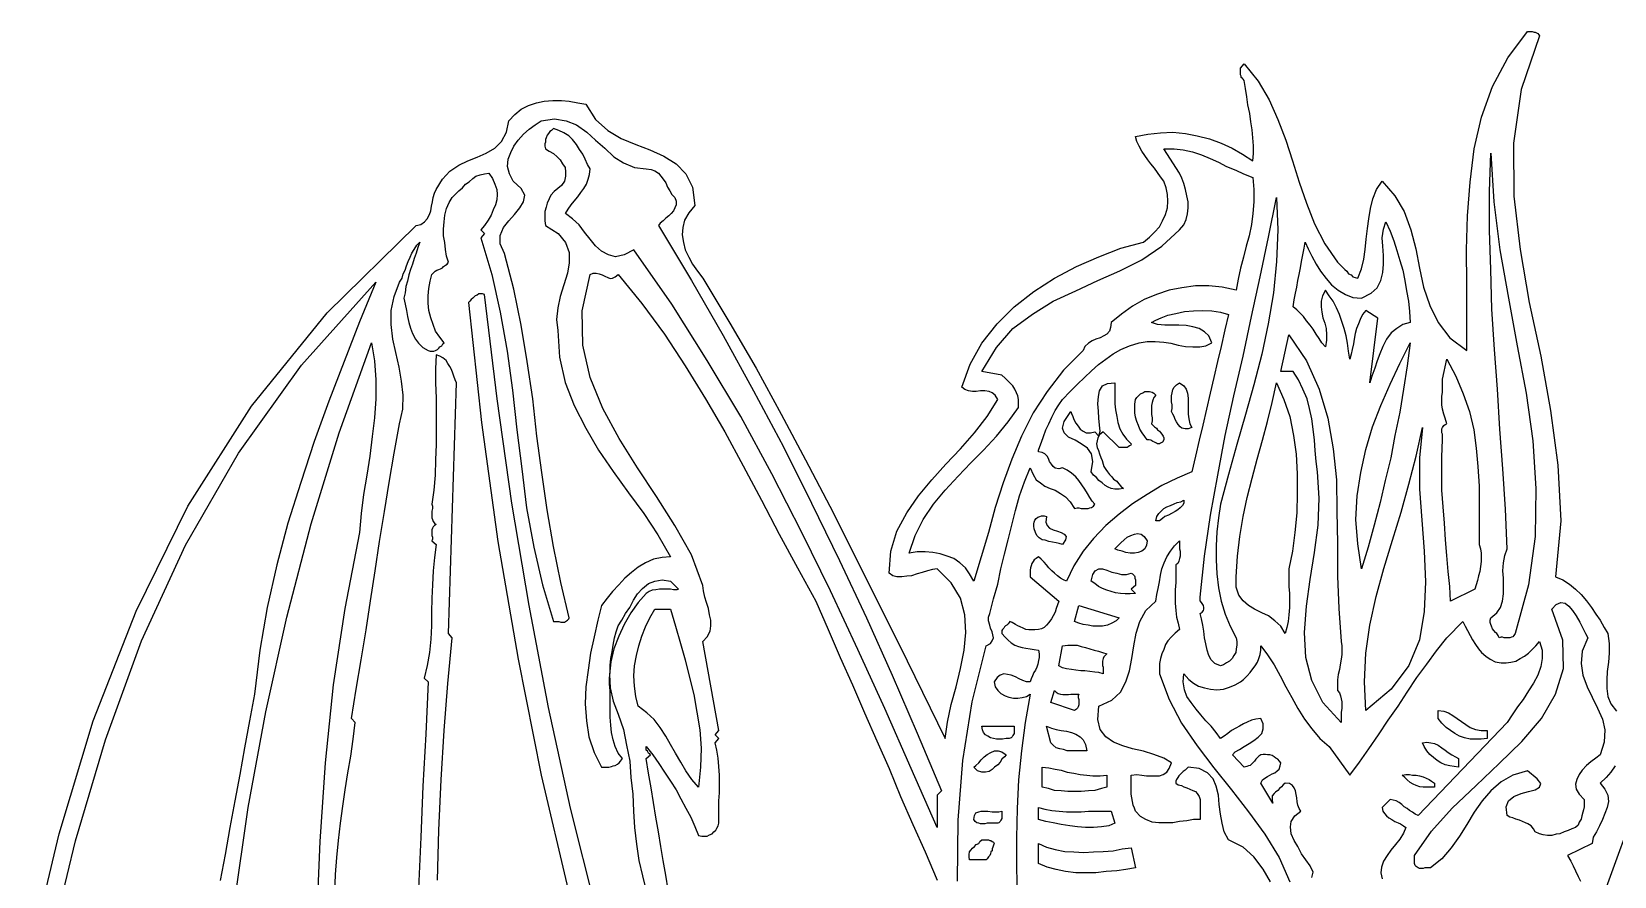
# Model space of a CAD drawing. Extents: x 0 to 5.57, y 0.04 to 9.51.
# Drawn here: x 0.926 to 3.519, y 7.979 to 9.364 of the extents above; entities that cross this region are included whole.
import ezdxf

# ---------------------------------------------------------------- set-up
doc = ezdxf.new("R2010")
doc.units = 0
doc.layers.add('1', color=7, linetype='Continuous')

msp = doc.modelspace()

# ---------------------------------------------------------------- linework, layer by layer
for points in [[(0.926, 7.858), (0.971, 8.049), (1.027, 8.234), (1.097, 8.414), (1.182, 8.586), (1.286, 8.75), (1.41, 8.903), (1.556, 9.046), (1.564, 9.048), (1.57, 9.052), (1.574, 9.057), (1.578, 9.064), (1.58, 9.07), (1.581, 9.078), (1.583, 9.085), (1.584, 9.092), (1.586, 9.099), (1.589, 9.105), (1.599, 9.122), (1.611, 9.135), (1.626, 9.145), (1.641, 9.152), (1.656, 9.158), (1.671, 9.165), (1.685, 9.173), (1.696, 9.184), (1.704, 9.199), (1.708, 9.218), (1.718, 9.228), (1.728, 9.237), (1.74, 9.243), (1.753, 9.247), (1.766, 9.25), (1.78, 9.251), (1.794, 9.251), (1.807, 9.25), (1.821, 9.247), (1.834, 9.245), (1.85, 9.22), (1.87, 9.202), (1.892, 9.189), (1.916, 9.179), (1.939, 9.17), (1.962, 9.16), (1.982, 9.147), (1.998, 9.131), (2.009, 9.109), (2.013, 9.079), (2.003, 9.067), (1.996, 9.055), (1.993, 9.043), (1.992, 9.031), (1.994, 9.018), (1.997, 9.006), (2.003, 8.994), (2.009, 8.983), (2.017, 8.971), (2.026, 8.96), (2.07, 8.886), (2.113, 8.812), (2.154, 8.737), (2.194, 8.662), (2.234, 8.586), (2.272, 8.51), (2.31, 8.434), (2.348, 8.358), (2.386, 8.281), (2.423, 8.205), (2.427, 8.232), (2.433, 8.261), (2.441, 8.29), (2.448, 8.32), (2.454, 8.35), (2.457, 8.379), (2.455, 8.408), (2.448, 8.435), (2.433, 8.46), (2.41, 8.483), (2.402, 8.482), (2.394, 8.48), (2.385, 8.477), (2.377, 8.475), (2.368, 8.472), (2.36, 8.471), (2.352, 8.47), (2.344, 8.47), (2.337, 8.472), (2.331, 8.476), (2.334, 8.512), (2.344, 8.545), (2.36, 8.575), (2.379, 8.603), (2.401, 8.629), (2.424, 8.655), (2.448, 8.68), (2.471, 8.706), (2.492, 8.733), (2.509, 8.761), (2.505, 8.768), (2.5, 8.772), (2.495, 8.774), (2.488, 8.775), (2.481, 8.775), (2.474, 8.774), (2.468, 8.774), (2.461, 8.775), (2.455, 8.777), (2.45, 8.781), (2.464, 8.819), (2.483, 8.853), (2.508, 8.885), (2.536, 8.913), (2.568, 8.938), (2.602, 8.96), (2.638, 8.979), (2.675, 8.995), (2.711, 9.009), (2.748, 9.019), (2.758, 9.027), (2.766, 9.035), (2.774, 9.044), (2.779, 9.054), (2.784, 9.064), (2.787, 9.075), (2.788, 9.086), (2.787, 9.097), (2.785, 9.108), (2.781, 9.119), (2.776, 9.126), (2.771, 9.133), (2.766, 9.14), (2.76, 9.147), (2.755, 9.154), (2.75, 9.161), (2.745, 9.168), (2.741, 9.176), (2.737, 9.184), (2.735, 9.192), (2.755, 9.196), (2.776, 9.198), (2.796, 9.199), (2.817, 9.197), (2.836, 9.193), (2.856, 9.188), (2.875, 9.181), (2.893, 9.173), (2.91, 9.163), (2.927, 9.152), (2.928, 9.164), (2.928, 9.177), (2.927, 9.19), (2.926, 9.203), (2.924, 9.216), (2.922, 9.23), (2.919, 9.244), (2.917, 9.257), (2.915, 9.271), (2.913, 9.284), (2.911, 9.286), (2.91, 9.287), (2.908, 9.289), (2.908, 9.291), (2.907, 9.293), (2.907, 9.296), (2.907, 9.298), (2.907, 9.301), (2.907, 9.304), (2.913, 9.311), (2.936, 9.283), (2.954, 9.252), (2.968, 9.22), (2.981, 9.186), (2.992, 9.152), (3.003, 9.117), (3.015, 9.083), (3.028, 9.049), (3.045, 9.016), (3.066, 8.986), (3.069, 8.983), (3.072, 8.98), (3.075, 8.977), (3.078, 8.974), (3.081, 8.971), (3.084, 8.967), (3.088, 8.965), (3.091, 8.962), (3.095, 8.961), (3.099, 8.96), (3.105, 8.975), (3.109, 8.991), (3.111, 9.007), (3.113, 9.024), (3.115, 9.041), (3.117, 9.057), (3.12, 9.074), (3.124, 9.09), (3.13, 9.105), (3.139, 9.119), (3.16, 9.095), (3.175, 9.069), (3.186, 9.039), (3.194, 9.008), (3.2, 8.976), (3.207, 8.945), (3.217, 8.915), (3.231, 8.887), (3.25, 8.862), (3.278, 8.841), (3.278, 8.895), (3.278, 8.95), (3.277, 9.006), (3.279, 9.062), (3.283, 9.117), (3.29, 9.172), (3.302, 9.224), (3.32, 9.274), (3.345, 9.321), (3.377, 9.364), (3.38, 9.364), (3.383, 9.364), (3.385, 9.364), (3.388, 9.363), (3.39, 9.363), (3.392, 9.362), (3.394, 9.361), (3.396, 9.359), (3.397, 9.357), (3.367, 9.269), (3.354, 9.181), (3.355, 9.094), (3.365, 9.007), (3.38, 8.92), (3.399, 8.832), (3.415, 8.743), (3.427, 8.653), (3.432, 8.562), (3.423, 8.47), (3.435, 8.465), (3.446, 8.458), (3.456, 8.45), (3.465, 8.441), (3.474, 8.431), (3.482, 8.42), (3.489, 8.409), (3.496, 8.399), (3.503, 8.387), (3.509, 8.377), (3.511, 8.361), (3.511, 8.345), (3.51, 8.33), (3.508, 8.315), (3.507, 8.301), (3.507, 8.287), (3.509, 8.274), (3.514, 8.262), (3.523, 8.25)], [(2.701, 8.788), (2.701, 8.776), (2.701, 8.765), (2.701, 8.754), (2.702, 8.744), (2.704, 8.733), (2.706, 8.723), (2.709, 8.713), (2.714, 8.704), (2.72, 8.696), (2.728, 8.688), (2.727, 8.686), (2.725, 8.685), (2.723, 8.683), (2.721, 8.682), (2.719, 8.682), (2.716, 8.682), (2.714, 8.682), (2.711, 8.682), (2.708, 8.682), (2.682, 8.708), (2.676, 8.703), (2.673, 8.698), (2.672, 8.693), (2.671, 8.688), (2.672, 8.682), (2.674, 8.677), (2.676, 8.672), (2.678, 8.666), (2.68, 8.661), (2.682, 8.655), (2.683, 8.651), (2.686, 8.646), (2.689, 8.642), (2.692, 8.638), (2.696, 8.634), (2.699, 8.63), (2.704, 8.627), (2.707, 8.623), (2.711, 8.619), (2.715, 8.615), (2.708, 8.614), (2.701, 8.614), (2.695, 8.615), (2.69, 8.617), (2.685, 8.62), (2.68, 8.624), (2.675, 8.628), (2.671, 8.633), (2.666, 8.637), (2.662, 8.642), (2.665, 8.659), (2.663, 8.672), (2.656, 8.681), (2.646, 8.688), (2.636, 8.694), (2.625, 8.699), (2.618, 8.706), (2.615, 8.714), (2.618, 8.725), (2.629, 8.741), (2.63, 8.738), (2.632, 8.733), (2.634, 8.728), (2.637, 8.722), (2.641, 8.717), (2.644, 8.712), (2.649, 8.709), (2.654, 8.706), (2.661, 8.706), (2.668, 8.708), (2.675, 8.701), (2.677, 8.709), (2.676, 8.719), (2.675, 8.73), (2.674, 8.742), (2.673, 8.754), (2.674, 8.766), (2.676, 8.775), (2.681, 8.783), (2.689, 8.787), (2.701, 8.788)], [(2.768, 8.768), (2.765, 8.764), (2.763, 8.76), (2.762, 8.756), (2.761, 8.751), (2.761, 8.746), (2.761, 8.741), (2.761, 8.736), (2.762, 8.731), (2.762, 8.726), (2.761, 8.721), (2.763, 8.719), (2.766, 8.716), (2.769, 8.714), (2.771, 8.711), (2.774, 8.709), (2.776, 8.707), (2.778, 8.704), (2.78, 8.701), (2.781, 8.698), (2.781, 8.695), (2.779, 8.691), (2.776, 8.689), (2.774, 8.688), (2.771, 8.688), (2.769, 8.689), (2.766, 8.691), (2.763, 8.692), (2.76, 8.694), (2.757, 8.695), (2.754, 8.695), (2.75, 8.7), (2.746, 8.706), (2.742, 8.712), (2.74, 8.718), (2.737, 8.725), (2.735, 8.732), (2.734, 8.739), (2.734, 8.746), (2.734, 8.753), (2.735, 8.761), (2.737, 8.764), (2.74, 8.767), (2.743, 8.77), (2.747, 8.772), (2.75, 8.774), (2.754, 8.774), (2.758, 8.774), (2.762, 8.773), (2.765, 8.771), (2.768, 8.768)], [(2.827, 8.715), (2.821, 8.713), (2.816, 8.713), (2.811, 8.714), (2.808, 8.716), (2.805, 8.72), (2.802, 8.724), (2.8, 8.728), (2.798, 8.733), (2.796, 8.737), (2.794, 8.741), (2.795, 8.746), (2.795, 8.752), (2.794, 8.757), (2.794, 8.762), (2.794, 8.767), (2.795, 8.772), (2.796, 8.777), (2.798, 8.781), (2.802, 8.785), (2.807, 8.788), (2.814, 8.783), (2.818, 8.778), (2.82, 8.771), (2.821, 8.763), (2.821, 8.755), (2.821, 8.746), (2.821, 8.737), (2.822, 8.729), (2.824, 8.721), (2.827, 8.715)], [(2.589, 8.569), (2.588, 8.56), (2.59, 8.554), (2.594, 8.55), (2.6, 8.547), (2.607, 8.545), (2.613, 8.543), (2.618, 8.54), (2.621, 8.536), (2.62, 8.531), (2.615, 8.523), (2.61, 8.525), (2.605, 8.526), (2.599, 8.527), (2.593, 8.528), (2.587, 8.53), (2.582, 8.531), (2.577, 8.534), (2.573, 8.538), (2.571, 8.543), (2.569, 8.549), (2.568, 8.553), (2.568, 8.557), (2.569, 8.56), (2.57, 8.563), (2.572, 8.566), (2.575, 8.568), (2.578, 8.569), (2.581, 8.57), (2.585, 8.57), (2.589, 8.569)], [(3.311, 8.218), (3.311, 8.205), (3.301, 8.204), (3.292, 8.204), (3.283, 8.204), (3.274, 8.206), (3.266, 8.209), (3.258, 8.213), (3.251, 8.218), (3.244, 8.223), (3.237, 8.23), (3.231, 8.238), (3.231, 8.251), (3.24, 8.25), (3.248, 8.247), (3.255, 8.243), (3.262, 8.238), (3.269, 8.233), (3.276, 8.228), (3.283, 8.223), (3.292, 8.22), (3.301, 8.218), (3.311, 8.218)], [(2.536, 8.225), (2.536, 8.222), (2.536, 8.219), (2.536, 8.216), (2.536, 8.213), (2.534, 8.21), (2.533, 8.208), (2.531, 8.206), (2.528, 8.205), (2.526, 8.205), (2.523, 8.205), (2.517, 8.204), (2.512, 8.204), (2.507, 8.204), (2.502, 8.205), (2.497, 8.206), (2.493, 8.209), (2.489, 8.211), (2.486, 8.215), (2.484, 8.219), (2.483, 8.225), (2.536, 8.225)], [(3.264, 8.172), (3.264, 8.158), (3.257, 8.159), (3.25, 8.16), (3.242, 8.162), (3.235, 8.165), (3.229, 8.169), (3.223, 8.174), (3.217, 8.179), (3.212, 8.185), (3.208, 8.192), (3.205, 8.198), (3.212, 8.199), (3.219, 8.198), (3.225, 8.197), (3.231, 8.194), (3.237, 8.19), (3.242, 8.186), (3.247, 8.182), (3.253, 8.178), (3.259, 8.175), (3.264, 8.172)], [(2.523, 8.178), (2.52, 8.175), (2.516, 8.171), (2.513, 8.166), (2.509, 8.162), (2.504, 8.158), (2.5, 8.154), (2.495, 8.151), (2.489, 8.15), (2.483, 8.15), (2.476, 8.152), (2.47, 8.158), (2.473, 8.161), (2.478, 8.165), (2.482, 8.17), (2.487, 8.175), (2.492, 8.179), (2.498, 8.182), (2.504, 8.185), (2.51, 8.185), (2.516, 8.183), (2.523, 8.178)], [(3.225, 8.132), (3.225, 8.125), (3.218, 8.125), (3.212, 8.125), (3.206, 8.125), (3.201, 8.126), (3.195, 8.128), (3.19, 8.13), (3.185, 8.133), (3.18, 8.137), (3.176, 8.141), (3.172, 8.145), (3.178, 8.146), (3.184, 8.146), (3.189, 8.145), (3.195, 8.145), (3.2, 8.144), (3.206, 8.142), (3.211, 8.14), (3.216, 8.138), (3.22, 8.135), (3.225, 8.132)], [(3.521, 8.16), (3.514, 8.15), (3.506, 8.141), (3.496, 8.132), (3.504, 8.122), (3.509, 8.112), (3.51, 8.102), (3.508, 8.092), (3.504, 8.082), (3.5, 8.072), (3.495, 8.062), (3.49, 8.052), (3.485, 8.043), (3.483, 8.033), (3.443, 8.013), (3.448, 8.004), (3.452, 7.996), (3.456, 7.988), (3.46, 7.979), (3.464, 7.971)], [(2.516, 8.086), (2.516, 8.083), (2.516, 8.08), (2.516, 8.077), (2.516, 8.074), (2.514, 8.071), (2.513, 8.069), (2.511, 8.067), (2.509, 8.066), (2.506, 8.066), (2.503, 8.066), (2.5, 8.066), (2.496, 8.066), (2.492, 8.066), (2.488, 8.065), (2.485, 8.065), (2.481, 8.065), (2.478, 8.066), (2.475, 8.067), (2.472, 8.069), (2.47, 8.072), (2.471, 8.079), (2.473, 8.083), (2.478, 8.085), (2.482, 8.086), (2.487, 8.086), (2.493, 8.086), (2.5, 8.085), (2.505, 8.085), (2.511, 8.085), (2.516, 8.086)], [(3.496, 7.933), (3.543, 8.062)], [(2.503, 8.033), (2.502, 8.03), (2.501, 8.027), (2.5, 8.024), (2.5, 8.021), (2.498, 8.019), (2.497, 8.016), (2.496, 8.013), (2.494, 8.011), (2.492, 8.008), (2.49, 8.006), (2.463, 8.006), (2.462, 8.011), (2.462, 8.015), (2.463, 8.019), (2.465, 8.022), (2.468, 8.025), (2.471, 8.028), (2.474, 8.031), (2.478, 8.033), (2.48, 8.036), (2.483, 8.039), (2.486, 8.039), (2.489, 8.039), (2.491, 8.039), (2.494, 8.039), (2.496, 8.038), (2.498, 8.038), (2.5, 8.036), (2.502, 8.035), (2.503, 8.033)]]:
    msp.add_lwpolyline(points)
at = {"layer": '1'}
for points in [[(1.423, 7.953), (1.424, 7.982), (1.426, 8.01), (1.429, 8.038), (1.432, 8.066), (1.436, 8.094), (1.44, 8.121), (1.444, 8.149), (1.449, 8.176), (1.453, 8.204), (1.456, 8.231), (1.45, 8.238), (1.458, 8.286), (1.466, 8.334), (1.474, 8.383), (1.481, 8.431), (1.489, 8.48), (1.496, 8.528), (1.504, 8.577), (1.512, 8.625), (1.52, 8.673), (1.529, 8.721), (1.534, 8.745), (1.535, 8.768), (1.532, 8.791), (1.528, 8.814), (1.523, 8.838), (1.518, 8.86), (1.515, 8.884), (1.515, 8.907), (1.52, 8.93), (1.529, 8.953), (1.533, 8.96), (1.535, 8.967), (1.538, 8.973), (1.54, 8.98), (1.543, 8.987), (1.546, 8.994), (1.549, 9.001), (1.553, 9.007), (1.557, 9.014), (1.562, 9.019), (1.559, 9.01), (1.556, 9.001), (1.553, 8.992), (1.55, 8.983), (1.547, 8.974), (1.544, 8.965), (1.542, 8.955), (1.539, 8.946), (1.538, 8.936), (1.536, 8.927), (1.538, 8.917), (1.54, 8.907), (1.542, 8.897), (1.544, 8.887), (1.547, 8.878), (1.55, 8.869), (1.555, 8.86), (1.56, 8.853), (1.567, 8.846), (1.576, 8.841), (1.579, 8.84), (1.582, 8.84), (1.585, 8.84), (1.588, 8.841), (1.591, 8.843), (1.593, 8.845), (1.595, 8.847), (1.598, 8.849), (1.6, 8.852), (1.602, 8.854), (1.595, 8.863), (1.588, 8.873), (1.584, 8.884), (1.58, 8.895), (1.577, 8.907), (1.576, 8.919), (1.576, 8.931), (1.577, 8.943), (1.579, 8.955), (1.582, 8.966), (1.585, 8.969), (1.587, 8.971), (1.59, 8.973), (1.593, 8.974), (1.596, 8.975), (1.599, 8.977), (1.601, 8.979), (1.604, 8.981), (1.607, 8.983), (1.609, 8.986), (1.606, 8.996), (1.604, 9.007), (1.603, 9.018), (1.601, 9.029), (1.601, 9.04), (1.602, 9.052), (1.603, 9.063), (1.606, 9.074), (1.61, 9.084), (1.615, 9.092), (1.621, 9.098), (1.626, 9.103), (1.632, 9.108), (1.637, 9.114), (1.643, 9.118), (1.649, 9.123), (1.654, 9.127), (1.661, 9.129), (1.668, 9.131), (1.675, 9.132), (1.681, 9.123), (1.685, 9.114), (1.688, 9.105), (1.689, 9.097), (1.688, 9.088), (1.686, 9.08), (1.682, 9.072), (1.679, 9.063), (1.674, 9.055), (1.668, 9.046), (1.662, 9.039), (1.668, 9.033), (1.662, 9.026), (1.68, 8.966), (1.694, 8.904), (1.705, 8.84), (1.714, 8.776), (1.721, 8.711), (1.729, 8.647), (1.737, 8.583), (1.749, 8.519), (1.763, 8.457), (1.781, 8.397), (1.784, 8.397), (1.787, 8.397), (1.79, 8.397), (1.793, 8.396), (1.796, 8.396), (1.799, 8.396), (1.801, 8.397), (1.804, 8.399), (1.806, 8.401), (1.807, 8.403), (1.793, 8.461), (1.781, 8.52), (1.771, 8.58), (1.762, 8.641), (1.754, 8.701), (1.747, 8.762), (1.738, 8.823), (1.728, 8.883), (1.716, 8.942), (1.701, 9), (1.694, 9.016), (1.694, 9.03), (1.699, 9.043), (1.708, 9.054), (1.717, 9.064), (1.726, 9.075), (1.732, 9.085), (1.734, 9.096), (1.728, 9.107), (1.715, 9.119), (1.709, 9.131), (1.706, 9.143), (1.707, 9.155), (1.711, 9.166), (1.716, 9.176), (1.723, 9.186), (1.732, 9.196), (1.741, 9.204), (1.751, 9.211), (1.761, 9.218), (1.783, 9.221), (1.802, 9.218), (1.819, 9.211), (1.836, 9.199), (1.85, 9.186), (1.865, 9.173), (1.88, 9.159), (1.896, 9.149), (1.914, 9.141), (1.933, 9.139)], [(1.933, 9.139), (1.941, 9.138), (1.947, 9.136), (1.953, 9.132), (1.957, 9.127), (1.961, 9.122), (1.965, 9.116), (1.968, 9.109), (1.972, 9.103), (1.975, 9.097), (1.98, 9.092), (1.982, 9.086), (1.982, 9.08), (1.98, 9.075), (1.978, 9.07), (1.974, 9.066), (1.97, 9.062), (1.965, 9.058), (1.961, 9.054), (1.956, 9.05), (1.953, 9.046), (2.007, 8.956), (2.059, 8.866), (2.109, 8.775), (2.158, 8.683), (2.204, 8.591), (2.25, 8.497), (2.294, 8.403), (2.336, 8.309), (2.377, 8.214), (2.417, 8.119), (2.41, 8.112), (2.41, 8.109), (2.41, 8.105), (2.41, 8.1), (2.41, 8.094), (2.41, 8.088), (2.41, 8.083), (2.41, 8.076), (2.41, 8.071), (2.41, 8.064), (2.41, 8.059), (2.367, 8.156), (2.324, 8.254), (2.28, 8.351), (2.235, 8.447), (2.188, 8.543), (2.139, 8.639), (2.088, 8.733), (2.033, 8.825), (1.975, 8.917), (1.913, 9.006), (1.897, 8.998), (1.883, 8.995), (1.871, 8.998), (1.86, 9.004), (1.85, 9.013), (1.841, 9.024), (1.832, 9.035), (1.823, 9.047), (1.812, 9.057), (1.801, 9.066), (1.805, 9.073), (1.81, 9.08), (1.815, 9.086), (1.821, 9.093), (1.826, 9.1), (1.831, 9.107), (1.835, 9.114), (1.838, 9.122), (1.84, 9.13), (1.841, 9.139), (1.837, 9.146), (1.833, 9.155), (1.829, 9.163), (1.824, 9.171), (1.819, 9.179), (1.812, 9.187), (1.806, 9.193), (1.798, 9.198), (1.79, 9.202), (1.781, 9.205), (1.778, 9.202), (1.775, 9.2), (1.773, 9.197), (1.771, 9.194), (1.769, 9.19), (1.768, 9.187), (1.768, 9.183), (1.767, 9.18), (1.767, 9.176), (1.768, 9.172), (1.774, 9.168), (1.781, 9.164), (1.787, 9.159), (1.792, 9.154), (1.796, 9.147), (1.8, 9.141), (1.801, 9.134), (1.801, 9.127), (1.799, 9.119), (1.794, 9.112), (1.788, 9.107), (1.782, 9.102), (1.777, 9.096), (1.774, 9.09), (1.771, 9.083), (1.769, 9.076), (1.767, 9.069), (1.767, 9.062), (1.767, 9.054), (1.768, 9.046), (1.789, 9.033), (1.801, 9.018), (1.807, 9.002), (1.807, 8.985), (1.804, 8.968), (1.798, 8.949), (1.792, 8.93), (1.788, 8.911), (1.786, 8.892), (1.788, 8.874), (1.791, 8.83), (1.8, 8.789), (1.815, 8.751), (1.834, 8.714), (1.855, 8.678), (1.879, 8.643), (1.904, 8.608), (1.929, 8.574), (1.952, 8.539), (1.973, 8.503), (1.959, 8.502), (1.945, 8.499), (1.932, 8.493), (1.92, 8.486), (1.909, 8.477), (1.898, 8.468), (1.888, 8.457), (1.878, 8.446), (1.869, 8.435), (1.86, 8.423), (1.854, 8.399), (1.848, 8.372), (1.842, 8.345), (1.838, 8.317), (1.834, 8.29), (1.833, 8.262), (1.835, 8.234), (1.839, 8.208), (1.848, 8.182), (1.86, 8.158), (1.865, 8.158), (1.868, 8.158), (1.872, 8.158), (1.876, 8.159), (1.879, 8.16), (1.882, 8.161), (1.886, 8.163), (1.889, 8.165), (1.891, 8.168), (1.894, 8.172), (1.887, 8.181), (1.882, 8.192), (1.879, 8.203), (1.876, 8.215), (1.875, 8.227), (1.874, 8.24), (1.874, 8.252), (1.874, 8.263), (1.874, 8.274), (1.874, 8.284), (1.873, 8.294), (1.873, 8.304), (1.874, 8.314), (1.874, 8.325), (1.875, 8.336), (1.877, 8.347), (1.879, 8.358), (1.881, 8.37), (1.884, 8.38), (1.887, 8.39), (1.893, 8.399), (1.899, 8.41), (1.906, 8.42), (1.912, 8.432), (1.919, 8.442), (1.927, 8.451), (1.937, 8.459), (1.947, 8.463), (1.959, 8.465), (1.973, 8.463), (1.986, 8.45), (1.983, 8.449), (1.978, 8.449), (1.973, 8.45), (1.968, 8.45), (1.961, 8.45), (1.955, 8.45), (1.949, 8.449), (1.943, 8.448), (1.938, 8.446), (1.933, 8.443), (1.92, 8.428), (1.908, 8.411), (1.897, 8.392), (1.888, 8.373), (1.88, 8.352), (1.875, 8.331), (1.873, 8.31), (1.874, 8.288), (1.879, 8.266), (1.887, 8.245), (1.896, 8.22), (1.901, 8.194), (1.906, 8.168), (1.908, 8.141), (1.911, 8.114), (1.912, 8.086), (1.914, 8.059), (1.917, 8.032), (1.921, 8.005), (1.927, 7.98), (1.94, 7.927)], [(2.927, 9.125), (2.929, 9.105), (2.929, 9.085), (2.927, 9.066), (2.925, 9.048), (2.921, 9.029), (2.916, 9.012), (2.912, 8.994), (2.907, 8.976), (2.903, 8.958), (2.9, 8.94), (2.877, 8.945), (2.855, 8.947), (2.833, 8.947), (2.811, 8.944), (2.79, 8.94), (2.769, 8.933), (2.749, 8.925), (2.73, 8.914), (2.712, 8.901), (2.695, 8.887), (2.694, 8.879), (2.692, 8.873), (2.688, 8.868), (2.683, 8.865), (2.677, 8.862), (2.67, 8.86), (2.664, 8.857), (2.658, 8.853), (2.652, 8.848), (2.649, 8.841), (2.617, 8.809), (2.59, 8.774), (2.567, 8.739), (2.548, 8.701), (2.532, 8.663), (2.518, 8.624), (2.505, 8.584), (2.494, 8.543), (2.482, 8.503), (2.47, 8.463), (2.463, 8.475), (2.456, 8.485), (2.447, 8.493), (2.437, 8.5), (2.426, 8.504), (2.415, 8.508), (2.403, 8.51), (2.39, 8.511), (2.377, 8.511), (2.364, 8.509), (2.374, 8.538), (2.387, 8.564), (2.404, 8.589), (2.423, 8.612), (2.444, 8.635), (2.465, 8.657), (2.486, 8.678), (2.507, 8.701), (2.526, 8.724), (2.543, 8.748), (2.543, 8.754), (2.543, 8.761), (2.542, 8.767), (2.54, 8.772), (2.537, 8.778), (2.534, 8.783), (2.53, 8.787), (2.525, 8.792), (2.521, 8.796), (2.516, 8.801), (2.483, 8.807), (2.507, 8.846), (2.534, 8.877), (2.566, 8.901), (2.6, 8.922), (2.637, 8.939), (2.673, 8.956), (2.709, 8.972), (2.745, 8.99), (2.778, 9.012), (2.807, 9.039), (2.814, 9.047), (2.818, 9.056), (2.82, 9.065), (2.821, 9.075), (2.821, 9.085), (2.819, 9.095), (2.817, 9.105), (2.814, 9.115), (2.811, 9.124), (2.807, 9.132), (2.781, 9.172), (2.798, 9.172), (2.813, 9.17), (2.828, 9.167), (2.843, 9.162), (2.857, 9.156), (2.871, 9.15), (2.884, 9.143), (2.899, 9.137), (2.912, 9.131), (2.927, 9.125)], [(3.357, 8.377), (3.355, 8.374), (3.353, 8.372), (3.351, 8.371), (3.348, 8.37), (3.346, 8.37), (3.342, 8.37), (3.339, 8.37), (3.336, 8.371), (3.334, 8.371), (3.331, 8.37), (3.329, 8.374), (3.327, 8.377), (3.325, 8.379), (3.322, 8.382), (3.32, 8.385), (3.318, 8.389), (3.317, 8.392), (3.316, 8.395), (3.316, 8.399), (3.317, 8.403), (3.327, 8.411), (3.333, 8.42), (3.336, 8.43), (3.338, 8.442), (3.338, 8.454), (3.338, 8.468), (3.337, 8.48), (3.338, 8.493), (3.34, 8.505), (3.344, 8.516), (3.341, 8.581), (3.337, 8.647), (3.332, 8.712), (3.328, 8.778), (3.323, 8.843), (3.319, 8.909), (3.317, 8.974), (3.315, 9.038), (3.315, 9.102), (3.317, 9.165), (3.322, 9.085), (3.332, 9.006), (3.346, 8.927), (3.36, 8.849), (3.375, 8.771), (3.386, 8.693), (3.391, 8.615), (3.39, 8.536), (3.379, 8.457), (3.357, 8.377)], [(2.874, 8.589), (2.871, 8.567), (2.868, 8.544), (2.867, 8.521), (2.867, 8.498), (2.868, 8.475), (2.871, 8.452), (2.875, 8.43), (2.882, 8.409), (2.89, 8.389), (2.9, 8.37), (2.901, 8.364), (2.901, 8.358), (2.9, 8.352), (2.899, 8.346), (2.896, 8.341), (2.893, 8.336), (2.889, 8.332), (2.884, 8.329), (2.879, 8.326), (2.874, 8.324), (2.865, 8.328), (2.859, 8.334), (2.855, 8.341), (2.852, 8.35), (2.85, 8.36), (2.848, 8.37), (2.847, 8.381), (2.845, 8.391), (2.843, 8.401), (2.841, 8.41), (2.844, 8.412), (2.846, 8.415), (2.847, 8.417), (2.847, 8.42), (2.846, 8.423), (2.845, 8.425), (2.843, 8.428), (2.841, 8.431), (2.841, 8.434), (2.841, 8.437), (2.848, 8.504), (2.858, 8.571), (2.87, 8.637), (2.882, 8.702), (2.896, 8.767), (2.911, 8.832), (2.925, 8.897), (2.939, 8.962), (2.953, 9.027), (2.966, 9.092), (2.968, 9.039), (2.966, 8.987), (2.961, 8.936), (2.952, 8.885), (2.942, 8.835), (2.929, 8.785), (2.915, 8.736), (2.901, 8.687), (2.887, 8.638), (2.874, 8.589)], [(3.185, 8.887), (3.173, 8.884), (3.163, 8.877), (3.154, 8.87), (3.146, 8.86), (3.14, 8.848), (3.135, 8.836), (3.131, 8.824), (3.127, 8.812), (3.122, 8.799), (3.119, 8.788), (3.132, 8.894), (3.112, 8.907), (3.107, 8.9), (3.103, 8.892), (3.1, 8.885), (3.097, 8.877), (3.095, 8.869), (3.093, 8.86), (3.092, 8.852), (3.09, 8.843), (3.088, 8.835), (3.086, 8.827), (3.084, 8.84), (3.082, 8.853), (3.08, 8.865), (3.077, 8.877), (3.073, 8.889), (3.069, 8.9), (3.064, 8.911), (3.059, 8.922), (3.052, 8.931), (3.046, 8.94), (3.041, 8.931), (3.039, 8.922), (3.039, 8.913), (3.04, 8.904), (3.042, 8.895), (3.045, 8.886), (3.047, 8.877), (3.048, 8.867), (3.048, 8.858), (3.046, 8.847), (3.04, 8.854), (3.036, 8.861), (3.031, 8.868), (3.026, 8.876), (3.021, 8.883), (3.015, 8.89), (3.01, 8.897), (3.004, 8.903), (2.999, 8.908), (2.993, 8.913), (2.995, 8.924), (2.997, 8.935), (2.999, 8.945), (3.001, 8.956), (3.003, 8.966), (3.005, 8.977), (3.007, 8.987), (3.009, 8.998), (3.011, 9.009), (3.013, 9.019), (3.018, 9.008), (3.024, 8.996), (3.031, 8.983), (3.038, 8.971), (3.047, 8.959), (3.056, 8.949), (3.067, 8.94), (3.079, 8.933), (3.091, 8.928), (3.105, 8.927), (3.121, 8.935), (3.131, 8.944), (3.137, 8.956), (3.14, 8.969), (3.141, 8.983), (3.141, 8.997), (3.14, 9.012), (3.139, 9.026), (3.141, 9.04), (3.145, 9.052), (3.152, 9.037), (3.158, 9.021), (3.163, 9.005), (3.168, 8.989), (3.173, 8.973), (3.176, 8.956), (3.179, 8.939), (3.182, 8.922), (3.184, 8.905), (3.185, 8.887)], [(0.957, 7.867), (0.998, 8.037), (1.047, 8.203), (1.106, 8.365), (1.178, 8.522), (1.265, 8.673), (1.368, 8.817), (1.49, 8.953), (1.463, 8.888), (1.438, 8.823), (1.413, 8.758), (1.389, 8.692), (1.367, 8.625), (1.346, 8.558), (1.328, 8.49), (1.312, 8.42), (1.3, 8.35), (1.291, 8.278)], [(1.969, 7.957), (1.965, 7.981), (1.961, 8.005), (1.957, 8.028), (1.953, 8.052), (1.949, 8.076), (1.945, 8.1), (1.941, 8.124), (1.937, 8.148), (1.933, 8.172), (1.94, 8.178), (1.939, 8.18), (1.937, 8.181), (1.936, 8.182), (1.935, 8.184), (1.933, 8.186), (1.933, 8.187), (1.933, 8.189), (1.933, 8.192), (1.944, 8.178), (1.954, 8.164), (1.963, 8.15), (1.973, 8.135), (1.982, 8.121), (1.99, 8.106), (1.998, 8.091), (2.006, 8.076), (2.013, 8.061), (2.019, 8.046), (2.024, 8.045), (2.029, 8.045), (2.033, 8.045), (2.037, 8.047), (2.041, 8.049), (2.044, 8.052), (2.047, 8.055), (2.049, 8.058), (2.051, 8.062), (2.052, 8.066), (2.052, 8.077), (2.052, 8.089), (2.052, 8.103), (2.053, 8.116), (2.053, 8.13), (2.053, 8.145), (2.052, 8.159), (2.051, 8.173), (2.049, 8.186), (2.046, 8.198), (2.052, 8.205), (2.046, 8.211), (2.052, 8.218), (2.026, 8.364), (2.033, 8.372), (2.038, 8.381), (2.039, 8.39), (2.039, 8.399), (2.037, 8.408), (2.035, 8.418), (2.032, 8.428), (2.029, 8.437), (2.027, 8.447), (2.026, 8.456), (2.007, 8.506), (1.98, 8.554), (1.95, 8.602), (1.919, 8.649), (1.889, 8.697), (1.862, 8.746), (1.841, 8.797), (1.829, 8.85), (1.828, 8.906), (1.841, 8.966), (1.846, 8.968), (1.851, 8.968), (1.856, 8.967), (1.861, 8.965), (1.865, 8.963), (1.87, 8.961), (1.874, 8.959), (1.878, 8.96), (1.882, 8.962), (1.887, 8.966)], [(1.887, 8.966), (1.926, 8.918), (1.963, 8.868), (1.997, 8.816), (2.03, 8.762), (2.062, 8.708), (2.092, 8.652), (2.122, 8.596), (2.151, 8.54), (2.181, 8.485), (2.211, 8.43), (2.231, 8.384), (2.251, 8.338), (2.271, 8.293), (2.291, 8.247), (2.311, 8.201), (2.331, 8.156), (2.35, 8.11), (2.37, 8.064), (2.39, 8.019), (2.41, 7.973)], [(1.85, 7.928), (1.809, 8.091), (1.773, 8.256), (1.741, 8.423), (1.713, 8.591), (1.689, 8.762), (1.668, 8.933), (1.665, 8.934), (1.662, 8.934), (1.659, 8.934), (1.656, 8.932), (1.653, 8.931), (1.651, 8.929), (1.649, 8.927), (1.646, 8.925), (1.644, 8.922), (1.642, 8.92), (1.663, 8.723), (1.69, 8.528), (1.723, 8.335), (1.761, 8.145), (1.805, 7.957)], [(2.443, 7.971), (2.444, 8.071), (2.452, 8.169), (2.467, 8.265), (2.49, 8.357), (2.497, 8.361), (2.5, 8.365), (2.502, 8.37), (2.501, 8.375), (2.5, 8.38), (2.497, 8.386), (2.496, 8.391), (2.494, 8.398), (2.494, 8.404), (2.496, 8.41), (2.502, 8.434), (2.509, 8.458), (2.514, 8.483), (2.52, 8.507), (2.526, 8.531), (2.532, 8.555), (2.538, 8.579), (2.545, 8.603), (2.553, 8.626), (2.562, 8.649), (2.567, 8.638), (2.572, 8.629), (2.579, 8.624), (2.586, 8.619), (2.595, 8.615), (2.603, 8.612), (2.612, 8.607), (2.62, 8.601), (2.628, 8.593), (2.635, 8.582), (2.639, 8.583), (2.642, 8.583), (2.646, 8.582), (2.65, 8.582), (2.653, 8.582), (2.657, 8.582), (2.66, 8.583), (2.663, 8.584), (2.666, 8.586), (2.668, 8.589), (2.664, 8.594), (2.66, 8.6), (2.656, 8.607), (2.652, 8.614), (2.647, 8.621), (2.642, 8.628), (2.637, 8.634), (2.63, 8.64), (2.623, 8.645), (2.615, 8.649), (2.609, 8.647), (2.603, 8.648), (2.6, 8.651), (2.597, 8.655), (2.594, 8.659), (2.592, 8.664), (2.59, 8.668), (2.586, 8.672), (2.582, 8.674), (2.576, 8.675), (2.576, 8.678), (2.578, 8.684), (2.581, 8.691), (2.584, 8.7), (2.588, 8.711), (2.593, 8.721), (2.598, 8.732), (2.603, 8.743), (2.609, 8.752), (2.615, 8.761), (2.628, 8.774), (2.64, 8.786), (2.651, 8.797), (2.663, 8.808), (2.674, 8.818), (2.686, 8.827), (2.698, 8.836), (2.711, 8.843), (2.725, 8.849), (2.741, 8.854), (2.754, 8.856), (2.767, 8.856), (2.781, 8.855), (2.793, 8.853), (2.805, 8.85), (2.817, 8.848), (2.829, 8.847), (2.84, 8.847), (2.85, 8.849), (2.86, 8.854), (2.855, 8.865), (2.848, 8.872), (2.839, 8.877), (2.829, 8.88), (2.818, 8.882), (2.806, 8.883), (2.795, 8.883), (2.783, 8.883), (2.771, 8.884), (2.761, 8.887), (2.768, 8.891), (2.777, 8.895), (2.788, 8.899), (2.801, 8.902), (2.815, 8.905), (2.83, 8.906), (2.845, 8.907), (2.86, 8.906), (2.874, 8.904), (2.887, 8.9)], [(2.887, 8.9), (2.881, 8.875), (2.875, 8.848), (2.869, 8.823), (2.863, 8.797), (2.857, 8.771), (2.851, 8.745), (2.845, 8.719), (2.839, 8.694), (2.833, 8.668), (2.827, 8.642), (2.803, 8.632), (2.778, 8.62), (2.754, 8.605), (2.73, 8.59), (2.708, 8.573), (2.686, 8.554), (2.666, 8.533), (2.649, 8.512), (2.634, 8.488), (2.622, 8.463), (2.617, 8.465), (2.612, 8.468), (2.607, 8.472), (2.602, 8.476), (2.598, 8.48), (2.593, 8.485), (2.589, 8.49), (2.585, 8.494), (2.58, 8.499), (2.576, 8.503), (2.572, 8.5), (2.569, 8.498), (2.567, 8.495), (2.565, 8.492), (2.564, 8.488), (2.563, 8.485), (2.562, 8.481), (2.562, 8.478), (2.562, 8.474), (2.562, 8.47), (2.609, 8.43), (2.607, 8.424), (2.605, 8.418), (2.603, 8.412), (2.6, 8.406), (2.597, 8.401), (2.593, 8.395), (2.589, 8.391), (2.585, 8.387), (2.581, 8.385), (2.576, 8.384), (2.57, 8.383), (2.565, 8.383), (2.56, 8.383), (2.555, 8.384), (2.551, 8.386), (2.546, 8.388), (2.542, 8.39), (2.538, 8.392), (2.533, 8.395), (2.529, 8.397), (2.528, 8.395), (2.526, 8.393), (2.524, 8.391), (2.522, 8.39), (2.52, 8.388), (2.519, 8.386), (2.517, 8.384), (2.516, 8.382), (2.516, 8.38), (2.516, 8.377), (2.521, 8.371), (2.526, 8.366), (2.531, 8.362), (2.537, 8.358), (2.543, 8.356), (2.549, 8.354), (2.555, 8.353), (2.562, 8.352), (2.569, 8.351), (2.576, 8.35), (2.577, 8.344), (2.577, 8.338), (2.576, 8.333), (2.575, 8.327), (2.573, 8.322), (2.571, 8.317), (2.568, 8.313), (2.566, 8.308), (2.564, 8.303), (2.562, 8.298), (2.556, 8.298), (2.55, 8.3), (2.544, 8.303), (2.538, 8.306), (2.531, 8.309), (2.525, 8.31), (2.519, 8.311), (2.513, 8.309), (2.508, 8.305), (2.503, 8.298), (2.505, 8.29), (2.509, 8.284), (2.514, 8.279), (2.521, 8.275), (2.527, 8.273), (2.535, 8.271), (2.542, 8.271), (2.549, 8.272), (2.556, 8.274), (2.562, 8.278), (2.554, 8.231), (2.548, 8.185), (2.543, 8.137), (2.541, 8.09), (2.54, 8.042), (2.54, 7.994), (2.541, 7.946)], [(1.258, 7.932), (1.281, 8.092), (1.31, 8.249), (1.344, 8.404), (1.384, 8.557), (1.43, 8.706), (1.483, 8.854), (1.488, 8.824), (1.49, 8.793), (1.49, 8.762), (1.488, 8.731), (1.484, 8.7), (1.48, 8.668), (1.475, 8.637), (1.47, 8.605), (1.466, 8.574), (1.463, 8.543)], [(3.072, 8.364), (3.073, 8.357), (3.073, 8.35), (3.073, 8.343), (3.072, 8.335), (3.07, 8.326), (3.069, 8.318), (3.067, 8.31), (3.066, 8.301), (3.066, 8.293), (3.066, 8.284), (3.069, 8.28), (3.071, 8.275), (3.072, 8.27), (3.073, 8.265), (3.073, 8.259), (3.073, 8.254), (3.072, 8.248), (3.072, 8.242), (3.072, 8.237), (3.072, 8.231), (3.042, 8.264), (3.024, 8.3), (3.014, 8.338), (3.012, 8.379), (3.015, 8.422), (3.021, 8.466), (3.028, 8.51), (3.034, 8.555), (3.036, 8.599), (3.033, 8.642), (3.031, 8.659), (3.029, 8.677), (3.028, 8.694), (3.026, 8.712), (3.024, 8.729), (3.02, 8.746), (3.016, 8.762), (3.009, 8.778), (3.002, 8.793), (2.993, 8.807), (2.973, 8.807), (2.986, 8.867), (3.015, 8.824), (3.036, 8.778), (3.05, 8.73), (3.059, 8.68), (3.064, 8.629), (3.065, 8.578), (3.066, 8.525), (3.066, 8.471), (3.068, 8.418), (3.072, 8.364)], [(3.105, 8.483), (3.099, 8.524), (3.096, 8.564), (3.098, 8.603), (3.104, 8.641), (3.112, 8.679), (3.123, 8.716), (3.137, 8.751), (3.152, 8.786), (3.168, 8.82), (3.185, 8.854), (3.18, 8.816), (3.174, 8.778), (3.168, 8.74), (3.16, 8.702), (3.153, 8.665), (3.144, 8.628), (3.136, 8.592), (3.126, 8.555), (3.116, 8.519), (3.105, 8.483)], [(1.591, 7.973), (1.593, 8.055), (1.597, 8.137), (1.602, 8.218), (1.608, 8.295), (1.615, 8.37), (1.609, 8.377), (1.622, 8.788), (1.62, 8.793), (1.618, 8.799), (1.616, 8.804), (1.614, 8.81), (1.611, 8.815), (1.608, 8.82), (1.605, 8.825), (1.6, 8.829), (1.595, 8.832), (1.589, 8.834), (1.588, 8.811), (1.588, 8.788), (1.589, 8.763), (1.589, 8.738), (1.589, 8.713), (1.589, 8.687), (1.588, 8.662), (1.587, 8.637), (1.585, 8.612), (1.582, 8.589), (1.583, 8.586), (1.583, 8.582), (1.582, 8.578), (1.582, 8.574), (1.582, 8.571), (1.582, 8.567), (1.583, 8.564), (1.584, 8.561), (1.586, 8.558), (1.589, 8.556), (1.586, 8.554), (1.584, 8.552), (1.583, 8.55), (1.582, 8.547), (1.582, 8.544), (1.582, 8.541), (1.582, 8.538), (1.583, 8.535), (1.583, 8.532), (1.582, 8.529), (1.589, 8.523), (1.586, 8.502), (1.584, 8.48), (1.583, 8.457), (1.582, 8.435), (1.581, 8.412), (1.581, 8.39), (1.58, 8.368), (1.578, 8.346), (1.574, 8.325), (1.569, 8.304), (1.576, 8.298), (1.572, 8.212), (1.567, 8.127), (1.564, 8.043), (1.56, 7.959)], [(3.298, 8.523), (3.3, 8.516), (3.301, 8.509), (3.301, 8.502), (3.301, 8.495), (3.3, 8.487), (3.299, 8.479), (3.297, 8.472), (3.295, 8.464), (3.293, 8.457), (3.291, 8.45), (3.251, 8.43), (3.25, 8.454), (3.247, 8.479), (3.245, 8.505), (3.243, 8.531), (3.241, 8.558), (3.239, 8.585), (3.237, 8.612), (3.237, 8.639), (3.237, 8.667), (3.238, 8.695), (3.238, 8.698), (3.238, 8.701), (3.238, 8.704), (3.237, 8.706), (3.237, 8.71), (3.237, 8.713), (3.238, 8.715), (3.24, 8.718), (3.242, 8.72), (3.245, 8.721), (3.242, 8.73), (3.24, 8.737), (3.238, 8.745), (3.237, 8.752), (3.237, 8.759), (3.237, 8.766), (3.238, 8.773), (3.238, 8.78), (3.238, 8.787), (3.238, 8.794), (3.245, 8.827), (3.26, 8.799), (3.272, 8.77), (3.282, 8.741), (3.289, 8.711), (3.293, 8.681), (3.296, 8.651), (3.298, 8.619), (3.298, 8.588), (3.298, 8.555), (3.298, 8.523)], [(2.986, 8.483), (2.986, 8.474), (2.986, 8.465), (2.986, 8.454), (2.987, 8.443), (2.987, 8.432), (2.987, 8.42), (2.986, 8.408), (2.985, 8.397), (2.983, 8.387), (2.98, 8.377), (2.973, 8.389), (2.963, 8.398), (2.953, 8.406), (2.942, 8.411), (2.93, 8.417), (2.92, 8.423), (2.911, 8.431), (2.904, 8.44), (2.9, 8.453), (2.9, 8.47), (2.902, 8.504), (2.906, 8.536), (2.911, 8.569), (2.918, 8.6), (2.926, 8.632), (2.934, 8.663), (2.943, 8.694), (2.951, 8.725), (2.959, 8.756), (2.966, 8.788), (2.978, 8.761), (2.988, 8.733), (2.994, 8.702), (2.998, 8.671), (3, 8.639), (3, 8.607), (2.999, 8.575), (2.996, 8.543), (2.992, 8.512), (2.986, 8.483)], [(3.112, 8.251), (3.11, 8.298), (3.112, 8.345), (3.119, 8.391), (3.129, 8.438), (3.142, 8.484), (3.156, 8.53), (3.17, 8.576), (3.183, 8.622), (3.195, 8.668), (3.205, 8.715), (3.2, 8.665), (3.2, 8.614), (3.204, 8.563), (3.208, 8.512), (3.21, 8.462), (3.208, 8.413), (3.2, 8.367), (3.183, 8.325), (3.154, 8.286), (3.112, 8.251)], [(2.814, 8.596), (2.814, 8.591), (2.812, 8.587), (2.808, 8.583), (2.804, 8.58), (2.8, 8.577), (2.794, 8.574), (2.789, 8.571), (2.783, 8.569), (2.779, 8.566), (2.774, 8.562), (2.768, 8.562), (2.77, 8.569), (2.773, 8.574), (2.777, 8.578), (2.781, 8.582), (2.786, 8.585), (2.792, 8.587), (2.798, 8.59), (2.803, 8.592), (2.809, 8.593), (2.814, 8.596)], [(1.463, 8.543), (1.439, 8.418), (1.42, 8.293), (1.407, 8.165), (1.398, 8.036), (1.393, 7.906)], [(2.754, 8.529), (2.753, 8.522), (2.75, 8.516), (2.745, 8.512), (2.739, 8.51), (2.733, 8.509), (2.726, 8.509), (2.719, 8.51), (2.713, 8.512), (2.706, 8.514), (2.701, 8.516), (2.706, 8.521), (2.711, 8.526), (2.716, 8.531), (2.721, 8.535), (2.727, 8.538), (2.733, 8.54), (2.738, 8.541), (2.744, 8.54), (2.749, 8.536), (2.754, 8.529)], [(2.956, 7.97), (2.944, 7.991), (2.929, 8.011), (2.911, 8.027), (2.887, 8.039), (2.88, 8.052), (2.877, 8.066), (2.874, 8.081), (2.872, 8.097), (2.871, 8.112), (2.867, 8.127), (2.862, 8.139), (2.853, 8.149), (2.839, 8.156), (2.821, 8.158), (2.819, 8.156), (2.816, 8.153), (2.813, 8.151), (2.811, 8.149), (2.808, 8.146), (2.806, 8.144), (2.804, 8.141), (2.802, 8.138), (2.801, 8.135), (2.801, 8.132), (2.805, 8.129), (2.81, 8.128), (2.814, 8.126), (2.819, 8.124), (2.824, 8.122), (2.829, 8.12), (2.833, 8.118), (2.836, 8.115), (2.839, 8.11), (2.841, 8.105), (2.841, 8.072), (2.83, 8.072), (2.819, 8.07), (2.807, 8.069), (2.796, 8.067), (2.784, 8.067), (2.773, 8.067), (2.762, 8.068), (2.752, 8.072), (2.743, 8.077), (2.735, 8.086), (2.733, 8.091), (2.731, 8.096), (2.73, 8.102), (2.729, 8.108), (2.728, 8.114), (2.728, 8.12), (2.728, 8.127), (2.728, 8.133), (2.728, 8.139), (2.728, 8.145), (2.737, 8.146), (2.745, 8.145), (2.753, 8.144), (2.761, 8.144), (2.768, 8.144), (2.774, 8.144), (2.78, 8.146), (2.786, 8.15), (2.79, 8.156), (2.794, 8.165), (2.781, 8.173), (2.765, 8.179), (2.748, 8.184), (2.73, 8.188), (2.714, 8.193), (2.699, 8.199), (2.686, 8.208), (2.677, 8.22), (2.673, 8.236), (2.675, 8.258), (2.696, 8.268), (2.71, 8.281), (2.719, 8.298), (2.725, 8.316), (2.729, 8.336), (2.732, 8.357), (2.736, 8.378), (2.742, 8.397), (2.752, 8.415), (2.768, 8.43), (2.77, 8.441), (2.772, 8.451), (2.774, 8.462), (2.776, 8.473), (2.778, 8.483), (2.782, 8.493), (2.786, 8.503), (2.792, 8.512), (2.799, 8.521), (2.807, 8.529), (2.807, 8.525), (2.807, 8.521), (2.807, 8.516), (2.808, 8.512), (2.808, 8.508), (2.808, 8.504), (2.807, 8.5), (2.806, 8.496), (2.804, 8.492), (2.801, 8.49)], [(2.735, 8.456), (2.728, 8.45), (2.735, 8.443), (2.726, 8.442), (2.718, 8.442), (2.71, 8.443), (2.702, 8.444), (2.695, 8.446), (2.688, 8.448), (2.681, 8.451), (2.674, 8.454), (2.668, 8.459), (2.662, 8.463), (2.665, 8.474), (2.669, 8.48), (2.675, 8.483), (2.681, 8.483), (2.688, 8.481), (2.696, 8.478), (2.704, 8.476), (2.712, 8.474), (2.72, 8.474), (2.728, 8.476), (2.73, 8.475), (2.732, 8.473), (2.733, 8.472), (2.734, 8.47), (2.734, 8.468), (2.735, 8.465), (2.735, 8.462), (2.735, 8.459), (2.735, 8.456)], [(2.801, 8.49), (2.801, 8.481), (2.801, 8.471), (2.801, 8.461), (2.8, 8.449), (2.8, 8.438), (2.8, 8.427), (2.801, 8.415), (2.802, 8.404), (2.805, 8.394), (2.807, 8.384), (2.8, 8.378), (2.794, 8.372), (2.788, 8.365), (2.784, 8.359), (2.781, 8.351), (2.778, 8.344), (2.776, 8.336), (2.774, 8.328), (2.774, 8.319), (2.774, 8.311), (2.79, 8.269), (2.81, 8.23), (2.836, 8.193), (2.863, 8.157), (2.892, 8.121), (2.92, 8.085), (2.947, 8.048), (2.97, 8.01), (2.988, 7.97)], [(1.973, 8.417), (1.981, 8.389), (1.989, 8.361), (1.997, 8.334), (2.004, 8.305), (2.011, 8.277), (2.016, 8.248), (2.021, 8.219), (2.023, 8.189), (2.022, 8.158), (2.019, 8.125), (2.008, 8.138), (1.998, 8.152), (1.99, 8.166), (1.981, 8.181), (1.973, 8.195), (1.965, 8.209), (1.956, 8.223), (1.946, 8.236), (1.934, 8.247), (1.92, 8.258), (1.916, 8.274), (1.914, 8.291), (1.913, 8.308), (1.914, 8.324), (1.917, 8.341), (1.921, 8.357), (1.926, 8.373), (1.932, 8.388), (1.939, 8.403), (1.947, 8.417), (1.973, 8.417)], [(2.708, 8.403), (2.703, 8.398), (2.696, 8.394), (2.689, 8.391), (2.681, 8.389), (2.673, 8.389), (2.665, 8.389), (2.657, 8.391), (2.649, 8.392), (2.642, 8.394), (2.635, 8.397), (2.642, 8.423), (2.708, 8.403)], [(3.476, 8.37), (3.467, 8.348), (3.465, 8.328), (3.468, 8.309), (3.475, 8.29), (3.483, 8.273), (3.492, 8.255), (3.5, 8.237), (3.504, 8.219), (3.503, 8.199), (3.496, 8.178), (3.489, 8.173), (3.481, 8.167), (3.474, 8.161), (3.467, 8.153), (3.462, 8.146), (3.458, 8.138), (3.456, 8.13), (3.457, 8.122), (3.462, 8.114), (3.47, 8.105), (3.47, 8.102), (3.47, 8.098), (3.47, 8.093), (3.469, 8.088), (3.468, 8.084), (3.466, 8.078), (3.465, 8.073), (3.462, 8.068), (3.46, 8.063), (3.456, 8.059), (3.45, 8.057), (3.444, 8.054), (3.437, 8.052), (3.43, 8.049), (3.424, 8.048), (3.417, 8.046), (3.41, 8.046), (3.403, 8.047), (3.397, 8.049), (3.39, 8.052), (3.387, 8.057), (3.383, 8.062), (3.378, 8.065), (3.374, 8.067), (3.369, 8.069), (3.364, 8.071), (3.358, 8.073), (3.353, 8.075), (3.348, 8.076), (3.344, 8.079), (3.342, 8.093), (3.346, 8.103), (3.355, 8.11), (3.367, 8.115), (3.379, 8.118), (3.39, 8.121), (3.397, 8.125), (3.399, 8.131), (3.393, 8.139), (3.377, 8.152), (3.353, 8.145), (3.334, 8.134), (3.317, 8.119), (3.303, 8.103), (3.29, 8.084), (3.278, 8.064), (3.266, 8.045), (3.252, 8.026), (3.237, 8.008), (3.218, 7.993), (3.215, 7.993), (3.212, 7.993), (3.209, 7.993), (3.206, 7.992), (3.203, 7.992), (3.2, 7.992), (3.198, 7.993), (3.195, 7.995), (3.193, 7.997), (3.192, 8), (3.192, 8.013), (3.22, 8.053), (3.254, 8.091), (3.293, 8.128), (3.331, 8.164), (3.368, 8.2), (3.4, 8.238), (3.423, 8.278), (3.436, 8.32), (3.435, 8.366), (3.417, 8.417), (3.424, 8.425), (3.432, 8.428), (3.439, 8.427), (3.445, 8.422), (3.451, 8.415), (3.457, 8.406), (3.463, 8.396), (3.468, 8.386), (3.472, 8.377), (3.476, 8.37)], [(3.024, 7.977), (3.026, 7.986), (3.021, 7.996), (3.014, 8.006), (3.007, 8.016), (3.001, 8.028), (2.995, 8.038), (2.99, 8.049), (2.989, 8.06), (2.99, 8.069), (2.996, 8.078), (3.006, 8.086), (3.003, 8.09), (3.001, 8.096), (3, 8.101), (2.999, 8.108), (2.998, 8.113), (2.997, 8.119), (2.995, 8.124), (2.992, 8.128), (2.987, 8.131), (2.98, 8.132), (2.977, 8.129), (2.974, 8.126), (2.971, 8.123), (2.968, 8.12), (2.964, 8.117), (2.962, 8.115), (2.959, 8.111), (2.959, 8.108), (2.959, 8.103), (2.96, 8.099), (2.94, 8.132), (2.943, 8.137), (2.947, 8.14), (2.951, 8.143), (2.955, 8.145), (2.959, 8.147), (2.963, 8.149), (2.967, 8.152), (2.97, 8.155), (2.972, 8.16), (2.973, 8.165), (2.971, 8.168), (2.968, 8.171), (2.965, 8.173), (2.962, 8.175), (2.959, 8.177), (2.955, 8.178), (2.951, 8.178), (2.948, 8.179), (2.944, 8.179), (2.94, 8.178), (2.937, 8.176), (2.935, 8.174), (2.932, 8.171), (2.93, 8.168), (2.928, 8.166), (2.925, 8.163), (2.923, 8.161), (2.92, 8.16), (2.917, 8.159), (2.913, 8.158), (2.894, 8.178), (2.898, 8.183), (2.905, 8.187), (2.913, 8.192), (2.921, 8.197), (2.929, 8.202), (2.936, 8.207), (2.942, 8.213), (2.944, 8.221), (2.944, 8.229), (2.94, 8.238), (2.932, 8.237), (2.925, 8.235), (2.918, 8.232), (2.912, 8.229), (2.905, 8.225), (2.899, 8.222), (2.892, 8.218), (2.886, 8.213), (2.88, 8.209), (2.874, 8.205), (2.867, 8.215), (2.859, 8.225), (2.85, 8.234), (2.842, 8.244), (2.834, 8.253), (2.826, 8.264), (2.819, 8.274), (2.815, 8.285), (2.813, 8.298), (2.814, 8.311), (2.822, 8.302), (2.83, 8.296), (2.838, 8.291), (2.848, 8.288), (2.858, 8.286), (2.868, 8.285), (2.879, 8.286), (2.889, 8.289), (2.898, 8.293), (2.907, 8.298), (2.912, 8.302), (2.918, 8.308), (2.923, 8.313), (2.927, 8.319), (2.931, 8.324), (2.935, 8.33), (2.937, 8.336), (2.939, 8.343), (2.94, 8.35), (2.94, 8.357), (2.951, 8.342), (2.962, 8.326), (2.972, 8.308), (2.981, 8.29), (2.991, 8.272), (3.001, 8.254), (3.012, 8.237), (3.024, 8.221), (3.037, 8.205), (3.052, 8.192), (3.086, 8.145), (3.102, 8.166), (3.117, 8.188), (3.133, 8.211), (3.149, 8.235), (3.165, 8.258), (3.18, 8.281), (3.196, 8.305), (3.212, 8.327), (3.228, 8.349), (3.245, 8.37), (3.271, 8.397), (3.275, 8.389), (3.279, 8.382), (3.283, 8.374), (3.287, 8.367), (3.292, 8.359), (3.297, 8.352), (3.302, 8.346), (3.309, 8.34), (3.316, 8.335), (3.324, 8.331)], [(2.688, 8.344), (2.685, 8.341), (2.683, 8.339), (2.682, 8.336), (2.681, 8.332), (2.681, 8.329), (2.681, 8.325), (2.682, 8.322), (2.682, 8.318), (2.682, 8.314), (2.682, 8.311), (2.675, 8.313), (2.668, 8.314), (2.66, 8.315), (2.652, 8.316), (2.645, 8.316), (2.637, 8.317), (2.63, 8.318), (2.622, 8.319), (2.615, 8.321), (2.609, 8.324), (2.615, 8.357), (2.624, 8.358), (2.632, 8.358), (2.639, 8.358), (2.646, 8.356), (2.653, 8.354), (2.66, 8.352), (2.667, 8.35), (2.674, 8.348), (2.681, 8.346), (2.688, 8.344)], [(3.324, 8.331), (3.334, 8.329), (3.342, 8.329), (3.35, 8.33), (3.358, 8.332), (3.365, 8.336), (3.372, 8.34), (3.379, 8.345), (3.385, 8.351), (3.391, 8.357), (3.397, 8.364), (3.401, 8.35), (3.401, 8.336), (3.399, 8.323), (3.394, 8.309), (3.387, 8.296), (3.379, 8.283), (3.37, 8.269), (3.361, 8.257), (3.352, 8.244), (3.344, 8.231), (3.198, 8.079), (3.193, 8.081), (3.189, 8.084), (3.184, 8.087), (3.18, 8.09), (3.175, 8.093), (3.171, 8.097), (3.167, 8.1), (3.162, 8.103), (3.157, 8.104), (3.152, 8.105), (3.139, 8.092), (3.14, 8.086), (3.143, 8.082), (3.146, 8.078), (3.15, 8.075), (3.155, 8.072), (3.16, 8.069), (3.165, 8.067), (3.169, 8.065), (3.174, 8.062), (3.178, 8.059), (3.174, 8.05), (3.168, 8.04), (3.161, 8.031), (3.153, 8.022), (3.147, 8.013), (3.141, 8.004), (3.138, 7.994), (3.137, 7.985), (3.139, 7.975)], [(1.291, 8.278), (1.283, 8.234), (1.275, 8.19), (1.267, 8.146), (1.259, 8.103), (1.251, 8.059), (1.243, 8.015), (1.235, 7.972)], [(2.642, 8.278), (2.641, 8.275), (2.641, 8.272), (2.642, 8.269), (2.642, 8.266), (2.642, 8.263), (2.642, 8.26), (2.641, 8.257), (2.64, 8.255), (2.638, 8.253), (2.635, 8.251), (2.596, 8.264), (2.602, 8.284), (2.605, 8.281), (2.608, 8.279), (2.612, 8.278), (2.616, 8.277), (2.62, 8.277), (2.625, 8.277), (2.629, 8.278), (2.634, 8.278), (2.638, 8.278), (2.642, 8.278)], [(2.655, 8.185), (2.649, 8.185), (2.642, 8.185), (2.636, 8.185), (2.629, 8.185), (2.623, 8.185), (2.617, 8.187), (2.611, 8.188), (2.605, 8.19), (2.6, 8.194), (2.596, 8.198), (2.589, 8.225), (2.597, 8.222), (2.605, 8.22), (2.613, 8.218), (2.622, 8.217), (2.63, 8.215), (2.637, 8.212), (2.644, 8.208), (2.649, 8.203), (2.653, 8.195), (2.655, 8.185)], [(2.688, 8.145), (2.688, 8.125), (2.679, 8.123), (2.668, 8.12), (2.658, 8.119), (2.646, 8.118), (2.635, 8.118), (2.624, 8.118), (2.613, 8.119), (2.602, 8.12), (2.592, 8.123), (2.582, 8.125), (2.582, 8.158), (2.593, 8.157), (2.603, 8.155), (2.613, 8.153), (2.623, 8.15), (2.634, 8.148), (2.644, 8.146), (2.655, 8.145), (2.665, 8.144), (2.677, 8.144), (2.688, 8.145)], [(2.695, 8.086), (2.701, 8.066), (2.691, 8.062), (2.679, 8.06), (2.666, 8.059), (2.653, 8.059), (2.64, 8.06), (2.627, 8.062), (2.613, 8.064), (2.6, 8.067), (2.588, 8.069), (2.576, 8.072), (2.576, 8.092), (2.586, 8.089), (2.598, 8.087), (2.61, 8.086), (2.622, 8.085), (2.634, 8.085), (2.646, 8.085), (2.658, 8.086), (2.67, 8.086), (2.683, 8.086), (2.695, 8.086)], [(2.728, 8.026), (2.735, 7.993), (2.719, 7.99), (2.704, 7.988), (2.687, 7.987), (2.67, 7.985), (2.653, 7.985), (2.637, 7.985), (2.62, 7.987), (2.605, 7.99), (2.59, 7.994), (2.576, 8), (2.576, 8.033), (2.589, 8.027), (2.603, 8.023), (2.619, 8.02), (2.634, 8.019), (2.65, 8.018), (2.666, 8.019), (2.682, 8.02), (2.698, 8.021), (2.713, 8.024), (2.728, 8.026)]]:
    msp.add_lwpolyline(points, dxfattribs=at)

doc.saveas('drawing.dxf')
